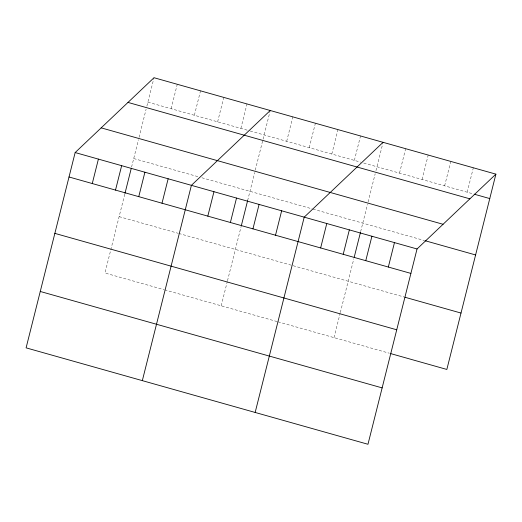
<?xml version="1.0" encoding="UTF-8"?>
<svg xmlns="http://www.w3.org/2000/svg" width="522" height="522" viewBox="0 0 522 522"><rect width="100%" height="100%" fill="white"/><g stroke="black" fill="none" stroke-linecap="round" stroke-linejoin="round"><path stroke-width="0.39" stroke-dasharray="2.61 1.96" d="M124.771 194.171L104.961 273.026L163.856 289.632M131.577 167.06L138.441 139.746M139.028 137.397L146.114 109.202M146.897 106.07L154.023 77.726M171.131 108.713L177.265 84.283M194.38 115.264L200.513 90.835M217.628 121.822L223.762 97.392M240.877 128.379L247.01 103.95M221.204 305.807L227.298 281.528M227.501 280.745L241.203 226.183M247.624 200.618L254.677 172.528M255.271 170.179L270.063 111.297M286.689 141.299L292.822 116.869M309.252 147.661L315.386 123.238M331.816 154.029L337.949 129.6M354.379 160.391L360.513 135.961M334.021 337.623L340.122 313.344M340.318 312.561L353.831 258.775M360.637 231.664L367.501 204.343M368.088 201.994L375.174 173.806M375.957 170.668L382.88 143.113M399.506 173.121L405.646 148.692M422.07 179.483L428.21 155.054M444.633 185.845L450.773 161.415M467.197 192.207L473.337 167.777M147.883 102.155L249.399 130.787M250.175 131.002L360.604 162.146M363.717 163.027L473.421 193.962M133.717 158.538L198.817 176.899M201.916 177.774L312.208 208.878M312.985 209.1L424.249 240.479M119.127 216.637L178.022 233.249M178.798 233.464L404.211 297.038M164.632 289.854L277.228 321.604M278.004 321.826L389.268 353.205"/><path stroke-width="0.78" d="M75.155 152.554L26.1 347.854L367.977 444.274L417.039 248.974L495.9 174.146L154.023 77.726L75.155 152.554L417.039 248.974M92.27 183.542L98.404 159.112M115.512 190.099L121.652 165.67M124.967 193.401L131.192 168.613M138.761 196.657L144.901 172.227M162.009 203.215L168.149 178.785M142.336 380.636L191.398 185.343L270.259 110.507M207.821 216.134L213.961 191.704M230.385 222.496L236.525 198.066M241.399 225.406L247.624 200.618M252.948 228.858L259.088 204.428M275.518 235.226L281.652 210.797M255.16 412.458L304.215 217.159L383.076 142.323M320.645 247.95L326.779 223.52M343.208 254.318L349.342 229.889M354.216 257.222L360.448 232.44M365.772 260.68L371.905 236.251M388.335 267.042L394.469 242.613M495.9 174.146L446.845 369.446L390.821 353.642M474.204 194.184L489.767 198.575M127.994 102.416L469.872 198.836M101.183 127.864L443.061 224.284M425.025 240.694L475.601 254.958M69.021 176.984L410.899 273.404M404.987 297.253L461.011 313.056M54.856 233.373L396.74 329.793M40.266 291.472L382.143 387.892"/></g></svg>
